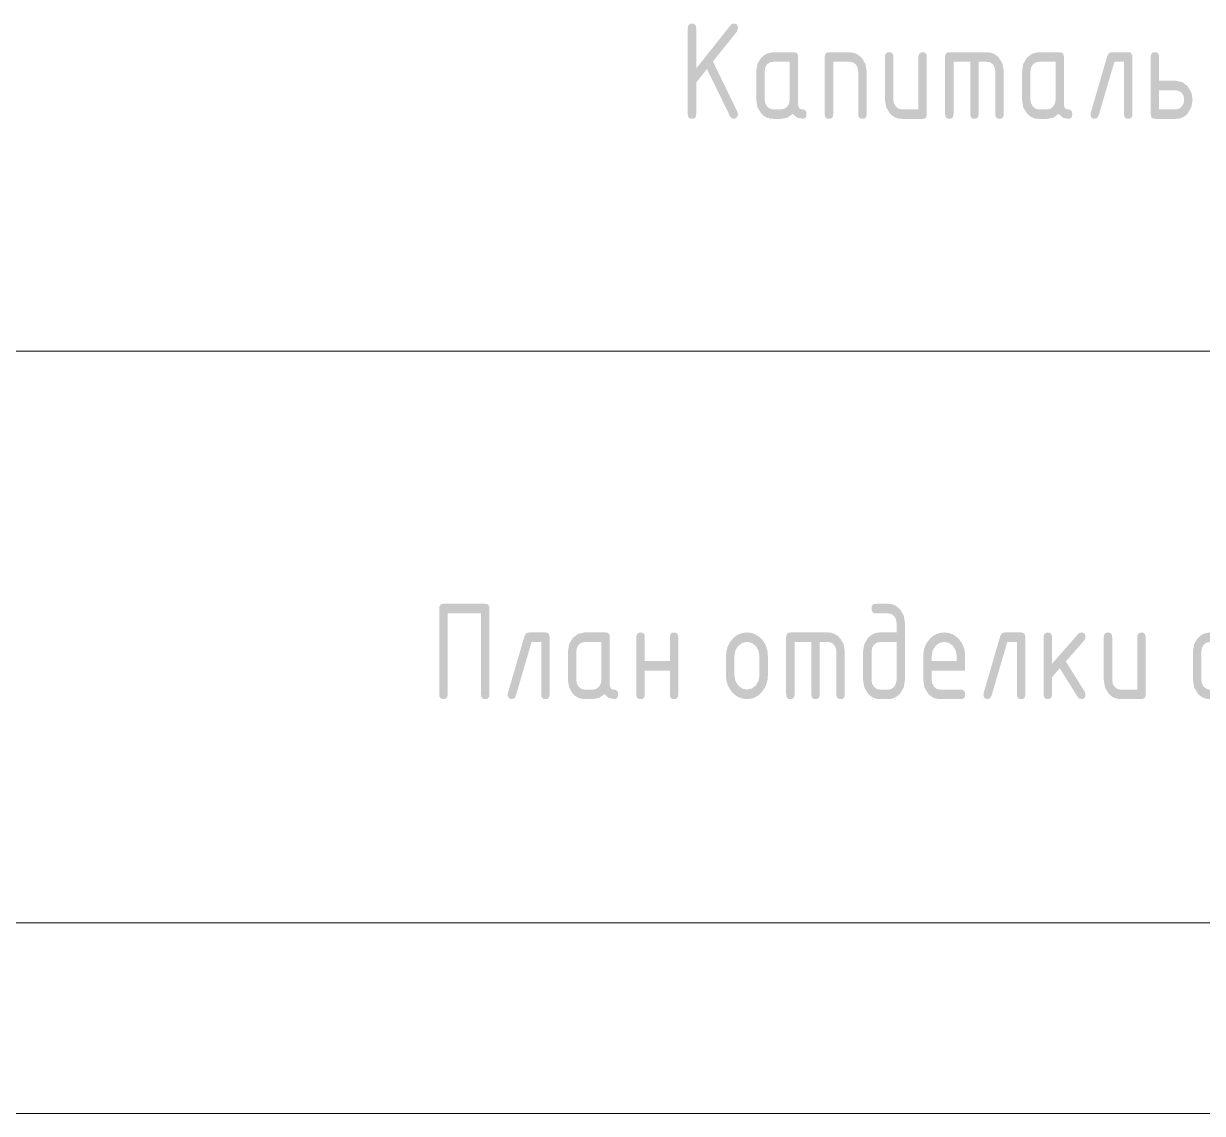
# Model space of a CAD drawing. Header units: millimetres. Extents: x 0 to 1189, y 0 to 841.
# Drawn here: x 1070.05 to 1100.94, y -0.01 to 28.56 of the extents above; entities that cross this region are included whole.
import ezdxf

# ---------------------------------------------------------------- set-up
doc = ezdxf.new("R2010")
doc.units = ezdxf.units.MM

msp = doc.modelspace()

# ---------------------------------------------------------------- hatches: boundary and pattern name
h = msp.add_hatch(color=7)
h.dxf.hatch_style = 2
h.paths.add_polyline_path([(1087.956224, 27.367844), (1087.674002, 27.011208), (1087.674002, 26.183834), (1087.667086, 26.129367), (1087.646373, 26.091229), (1087.611913, 26.068802), (1087.563759, 26.061464), (1087.515287, 26.068802), (1087.480663, 26.091229), (1087.459889, 26.129367), (1087.452965, 26.183834), (1087.452965, 28.432792), (1087.459889, 28.487776), (1087.480663, 28.52705), (1087.515287, 28.550614), (1087.563759, 28.558469), (1087.611913, 28.550614), (1087.646373, 28.52705), (1087.667086, 28.487776), (1087.674002, 28.432792), (1087.674002, 27.381624), (1088.57579, 28.516577), (1088.615478, 28.548065), (1088.66178, 28.558469), (1088.70834, 28.550614), (1088.741982, 28.52705), (1088.762394, 28.487776), (1088.769267, 28.432792), (1088.741706, 28.349007), (1088.11277, 27.562974), (1088.753833, 26.246672), (1088.769267, 26.183834), (1088.761481, 26.139254), (1088.735092, 26.100049), (1088.700916, 26.070214), (1088.66178, 26.061464), (1088.602318, 26.077173), (1088.563112, 26.124302)])
h = msp.add_hatch(color=7)
h.paths.add_polyline_path([(1090.125514, 27.55636), (1089.686746, 27.55636), (1089.601652, 27.538307), (1089.530201, 27.486355), (1089.484519, 27.405189), (1089.469016, 27.308313), (1089.469016, 26.560865), (1089.484932, 26.465229), (1089.533508, 26.382822), (1089.604546, 26.32777), (1089.686746, 26.309511), (1089.907784, 26.309511), (1089.991224, 26.32777), (1090.061021, 26.382822), (1090.109391, 26.463989), (1090.125514, 26.560865)])
h.paths.add_polyline_path([(1090.564281, 26.183834), (1090.557408, 26.129367), (1090.536996, 26.091229), (1090.503354, 26.068802), (1090.456794, 26.061464), (1090.316234, 26.093297), (1090.20544, 26.190448), (1090.069221, 26.093297), (1089.907784, 26.061464), (1089.686746, 26.061464), (1089.598112, 26.070059), (1089.516765, 26.096328), (1089.442963, 26.140994), (1089.376963, 26.20478), (1089.280225, 26.365666), (1089.247979, 26.560865), (1089.247979, 27.308313), (1089.280225, 27.502065), (1089.376963, 27.664398), (1089.516765, 27.771403), (1089.686746, 27.807714), (1090.235757, 27.807714), (1090.284143, 27.799911), (1090.318577, 27.776708), (1090.339161, 27.738416), (1090.346, 27.685344), (1090.346, 26.435188), (1090.352924, 26.380204), (1090.373698, 26.34093), (1090.408321, 26.317366), (1090.456794, 26.309511), (1090.503354, 26.301656), (1090.536996, 26.278091), (1090.557408, 26.238817)])
h = msp.add_hatch(color=7)
h.dxf.hatch_style = 2
h.paths.add_polyline_path([(1091.042993, 26.183834), (1091.042993, 27.685344), (1091.049917, 27.738416), (1091.070691, 27.776708), (1091.105315, 27.799911), (1091.153787, 27.807714), (1091.702797, 27.807714), (1091.870298, 27.771403), (1092.01258, 27.664398), (1092.108836, 27.502065), (1092.141014, 27.308313), (1092.141014, 26.183834), (1092.134175, 26.129367), (1092.113591, 26.091229), (1092.079157, 26.068802), (1092.030771, 26.061464), (1091.982617, 26.068802), (1091.948157, 26.091229), (1091.927444, 26.129367), (1091.920528, 26.183834), (1091.920528, 27.308313), (1091.904749, 27.405189), (1091.858791, 27.486355), (1091.787822, 27.539754), (1091.702797, 27.55636), (1091.26403, 27.55636), (1091.26403, 26.183834), (1091.257114, 26.129367), (1091.2364, 26.091229), (1091.201941, 26.068802), (1091.153787, 26.061464), (1091.105315, 26.068802), (1091.070691, 26.091229), (1091.049917, 26.129367)])
h = msp.add_hatch(color=7)
h.dxf.hatch_style = 2
h.paths.add_polyline_path([(1093.718129, 27.685344), (1093.718129, 26.183834), (1093.71129, 26.129367), (1093.690706, 26.091229), (1093.656272, 26.068802), (1093.607886, 26.061464), (1093.058875, 26.061464), (1092.970242, 26.070059), (1092.888894, 26.096328), (1092.815092, 26.140994), (1092.749092, 26.20478), (1092.652354, 26.365666), (1092.620108, 26.560865), (1092.620108, 27.685344), (1092.627033, 27.738416), (1092.647806, 27.776708), (1092.68243, 27.799911), (1092.730902, 27.807714), (1092.779056, 27.799911), (1092.813516, 27.776708), (1092.834229, 27.738416), (1092.841145, 27.685344), (1092.841145, 26.560865), (1092.857062, 26.465229), (1092.905637, 26.382822), (1092.976675, 26.32777), (1093.058875, 26.309511), (1093.497643, 26.309511), (1093.497643, 27.685344), (1093.504559, 27.738416), (1093.525272, 27.776708), (1093.559732, 27.799911), (1093.607886, 27.807714), (1093.656272, 27.799911), (1093.690706, 27.776708), (1093.71129, 27.738416)])
h = msp.add_hatch(color=7)
h.dxf.hatch_style = 2
h.paths.add_polyline_path([(1094.308017, 27.807714), (1095.295244, 27.807714), (1095.383731, 27.798576), (1095.464467, 27.771403), (1095.538175, 27.726556), (1095.605578, 27.664398), (1095.701834, 27.502065), (1095.734011, 27.308313), (1095.734011, 26.183834), (1095.727095, 26.129367), (1095.706381, 26.091229), (1095.671922, 26.068802), (1095.623768, 26.061464), (1095.575382, 26.068802), (1095.540948, 26.091229), (1095.520364, 26.129367), (1095.513525, 26.183834), (1095.513525, 27.308313), (1095.497746, 27.405189), (1095.451789, 27.486355), (1095.380751, 27.539754), (1095.295244, 27.55636), (1095.074758, 27.55636), (1095.074758, 26.183834), (1095.067842, 26.129367), (1095.047128, 26.091229), (1095.012668, 26.068802), (1094.964515, 26.061464), (1094.917722, 26.068802), (1094.884106, 26.091229), (1094.863823, 26.129367), (1094.857028, 26.183834), (1094.857028, 27.55636), (1094.41826, 27.55636), (1094.41826, 26.183834), (1094.411344, 26.129367), (1094.390631, 26.091229), (1094.356171, 26.068802), (1094.308017, 26.061464), (1094.259545, 26.068802), (1094.224921, 26.091229), (1094.204148, 26.129367), (1094.197223, 26.183834), (1094.197223, 27.685344), (1094.204148, 27.738416), (1094.224921, 27.776708), (1094.259545, 27.799911)])
h = msp.add_hatch(color=7)
h.paths.add_polyline_path([(1097.09074, 27.55636), (1096.651972, 27.55636), (1096.566878, 27.538307), (1096.495427, 27.486355), (1096.449745, 27.405189), (1096.434242, 27.308313), (1096.434242, 26.560865), (1096.450158, 26.465229), (1096.498734, 26.382822), (1096.569772, 26.32777), (1096.651972, 26.309511), (1096.87301, 26.309511), (1096.95645, 26.32777), (1097.026247, 26.382822), (1097.074616, 26.463989), (1097.09074, 26.560865)])
h.paths.add_polyline_path([(1097.529507, 26.183834), (1097.522634, 26.129367), (1097.502222, 26.091229), (1097.46858, 26.068802), (1097.42202, 26.061464), (1097.28146, 26.093297), (1097.170666, 26.190448), (1097.034447, 26.093297), (1096.87301, 26.061464), (1096.651972, 26.061464), (1096.563338, 26.070059), (1096.481991, 26.096328), (1096.408189, 26.140994), (1096.342189, 26.20478), (1096.245451, 26.365666), (1096.213205, 26.560865), (1096.213205, 27.308313), (1096.245451, 27.502065), (1096.342189, 27.664398), (1096.481991, 27.771403), (1096.651972, 27.807714), (1097.200983, 27.807714), (1097.249369, 27.799911), (1097.283803, 27.776708), (1097.304387, 27.738416), (1097.311226, 27.685344), (1097.311226, 26.435188), (1097.31815, 26.380204), (1097.338924, 26.34093), (1097.373547, 26.317366), (1097.42202, 26.309511), (1097.46858, 26.301656), (1097.502222, 26.278091), (1097.522634, 26.238817)])
h = msp.add_hatch(color=7)
h.dxf.hatch_style = 2
h.paths.add_polyline_path([(1098.557229, 27.807714), (1098.995997, 27.807714), (1099.044383, 27.799911), (1099.078817, 27.776708), (1099.099401, 27.738416), (1099.10624, 27.685344), (1099.10624, 26.183834), (1099.099401, 26.129367), (1099.078817, 26.091229), (1099.044383, 26.068802), (1098.995997, 26.061464), (1098.947843, 26.068802), (1098.913383, 26.091229), (1098.89267, 26.129367), (1098.885754, 26.183834), (1098.885754, 27.55636), (1098.633848, 27.55636), (1098.219885, 26.145249), (1098.183092, 26.082479), (1098.119013, 26.061464), (1098.070541, 26.069319), (1098.035917, 26.092883), (1098.015143, 26.132157), (1098.008219, 26.187141), (1098.014833, 26.225726), (1098.446986, 27.70629), (1098.490532, 27.783254)])
h = msp.add_hatch(color=7)
h.paths.add_polyline_path([(1100.683355, 26.560865), (1100.651177, 26.367113), (1100.554922, 26.20478), (1100.488922, 26.140994), (1100.41512, 26.096328), (1100.333772, 26.070059), (1100.245139, 26.061464), (1099.696128, 26.061464), (1099.647656, 26.068802), (1099.613032, 26.091229), (1099.592258, 26.129367), (1099.585334, 26.183834), (1099.585334, 27.685344), (1099.592258, 27.738416), (1099.613032, 27.776708), (1099.647656, 27.799911), (1099.696128, 27.807714), (1099.744282, 27.799911), (1099.778742, 27.776708), (1099.799455, 27.738416), (1099.806371, 27.685344), (1099.806371, 27.060266), (1100.245139, 27.060266), (1100.41512, 27.023541), (1100.554922, 26.913643), (1100.651177, 26.754204)])
h.paths.add_polyline_path([(1100.462869, 26.560865), (1100.44709, 26.657741), (1100.401132, 26.738907), (1100.330163, 26.791066), (1100.245139, 26.808912), (1099.806371, 26.808912), (1099.806371, 26.309511), (1100.245139, 26.309511), (1100.328579, 26.32777), (1100.398376, 26.382822), (1100.446746, 26.463989)])
h = msp.add_hatch(color=7)
h.dxf.hatch_style = 2
h.paths.add_polyline_path([(1081.051467, 13.350186), (1082.149488, 13.350186), (1082.196049, 13.342331), (1082.22969, 13.318767), (1082.250102, 13.279493), (1082.256975, 13.224509), (1082.256975, 10.975551), (1082.250102, 10.921084), (1082.22969, 10.882947), (1082.196049, 10.860519), (1082.149488, 10.853181), (1082.101016, 10.860519), (1082.066392, 10.882947), (1082.045618, 10.921084), (1082.038694, 10.975551), (1082.038694, 13.098832), (1081.16171, 13.098832), (1081.16171, 10.975551), (1081.154794, 10.921084), (1081.134081, 10.882947), (1081.099621, 10.860519), (1081.051467, 10.853181), (1081.002995, 10.860519), (1080.968372, 10.882947), (1080.947598, 10.921084), (1080.940673, 10.975551), (1080.940673, 13.224509), (1080.947598, 13.279493), (1080.968372, 13.318767), (1081.002995, 13.342331)])
h = msp.add_hatch(color=7)
h.paths.add_polyline_path([(1093.145932, 12.850785), (1093.145932, 11.352582), (1093.113755, 11.15883), (1093.017499, 10.996497), (1092.949639, 10.932711), (1092.875216, 10.888045), (1092.794489, 10.861777), (1092.707716, 10.853181), (1092.486679, 10.853181), (1092.398045, 10.861777), (1092.316698, 10.888045), (1092.242895, 10.932711), (1092.176896, 10.996497), (1092.080157, 11.15883), (1092.047911, 11.352582), (1092.047911, 12.10003), (1092.080157, 12.293782), (1092.176896, 12.456115), (1092.244058, 12.518273), (1092.317731, 12.56312), (1092.398432, 12.590293), (1092.486679, 12.599431), (1092.925446, 12.599431), (1092.925446, 12.850785), (1092.909667, 12.947868), (1092.86371, 13.028828), (1092.792741, 13.080986), (1092.707716, 13.098832), (1092.376436, 13.098832), (1092.329875, 13.106687), (1092.296234, 13.130251), (1092.275821, 13.169525), (1092.268949, 13.224509), (1092.275821, 13.279493), (1092.296234, 13.318767), (1092.329875, 13.342331), (1092.376436, 13.350186), (1092.707716, 13.350186), (1092.79635, 13.341074), (1092.877697, 13.313668), (1092.951499, 13.267866), (1093.017499, 13.203563), (1093.113755, 13.044331)])
h.paths.add_polyline_path([(1092.925446, 11.352582), (1092.925446, 12.348077), (1092.486679, 12.348077), (1092.401585, 12.330025), (1092.330133, 12.278073), (1092.284451, 12.196906), (1092.268949, 12.10003), (1092.268949, 11.352582), (1092.284865, 11.256946), (1092.333441, 11.17454), (1092.404479, 11.119487), (1092.486679, 11.101228), (1092.707716, 11.101228), (1092.791156, 11.119487), (1092.860954, 11.17454), (1092.909323, 11.255706)])
h = msp.add_hatch(color=7)
h.dxf.hatch_style = 2
h.paths.add_polyline_path([(1083.284394, 12.599431), (1083.723162, 12.599431), (1083.771548, 12.591628), (1083.805982, 12.568425), (1083.826566, 12.530133), (1083.833405, 12.477061), (1083.833405, 10.975551), (1083.826566, 10.921084), (1083.805982, 10.882947), (1083.771548, 10.860519), (1083.723162, 10.853181), (1083.675008, 10.860519), (1083.640548, 10.882947), (1083.619835, 10.921084), (1083.612919, 10.975551), (1083.612919, 12.348077), (1083.361013, 12.348077), (1082.947051, 10.936966), (1082.910257, 10.874196), (1082.846178, 10.853181), (1082.797706, 10.861036), (1082.763083, 10.8846), (1082.742309, 10.923874), (1082.735384, 10.978858), (1082.741999, 11.017443), (1083.174151, 12.498007), (1083.217697, 12.574971)])
h = msp.add_hatch(color=7)
h.paths.add_polyline_path([(1085.189731, 12.348077), (1084.750963, 12.348077), (1084.665869, 12.330025), (1084.594418, 12.278073), (1084.548736, 12.196906), (1084.533233, 12.10003), (1084.533233, 11.352582), (1084.54915, 11.256946), (1084.597725, 11.17454), (1084.668763, 11.119487), (1084.750963, 11.101228), (1084.972001, 11.101228), (1085.055441, 11.119487), (1085.125238, 11.17454), (1085.173608, 11.255706), (1085.189731, 11.352582)])
h.paths.add_polyline_path([(1085.628498, 10.975551), (1085.621625, 10.921084), (1085.601213, 10.882947), (1085.567572, 10.860519), (1085.521011, 10.853181), (1085.380451, 10.885014), (1085.269657, 10.982165), (1085.133438, 10.885014), (1084.972001, 10.853181), (1084.750963, 10.853181), (1084.66233, 10.861777), (1084.580982, 10.888045), (1084.50718, 10.932711), (1084.44118, 10.996497), (1084.344442, 11.157383), (1084.312196, 11.352582), (1084.312196, 12.10003), (1084.344442, 12.293782), (1084.44118, 12.456115), (1084.580982, 12.56312), (1084.750963, 12.599431), (1085.299974, 12.599431), (1085.34836, 12.591628), (1085.382794, 12.568425), (1085.403378, 12.530133), (1085.410217, 12.477061), (1085.410217, 11.226905), (1085.417141, 11.171921), (1085.437915, 11.132647), (1085.472539, 11.109083), (1085.521011, 11.101228), (1085.567572, 11.093373), (1085.601213, 11.069809), (1085.621625, 11.030535)])
h = msp.add_hatch(color=7)
h.dxf.hatch_style = 2
h.paths.add_polyline_path([(1086.327944, 11.600629), (1086.327944, 10.975551), (1086.321028, 10.921084), (1086.300315, 10.882947), (1086.265855, 10.860519), (1086.217701, 10.853181), (1086.169229, 10.860519), (1086.134605, 10.882947), (1086.113832, 10.921084), (1086.106907, 10.975551), (1086.106907, 12.477061), (1086.113832, 12.530133), (1086.134605, 12.568425), (1086.169229, 12.591628), (1086.217701, 12.599431), (1086.265855, 12.591628), (1086.300315, 12.568425), (1086.321028, 12.530133), (1086.327944, 12.477061), (1086.327944, 11.851983), (1086.984442, 11.851983), (1086.984442, 12.477061), (1086.991358, 12.530133), (1087.012071, 12.568425), (1087.046531, 12.591628), (1087.094685, 12.599431), (1087.143071, 12.591628), (1087.177505, 12.568425), (1087.198089, 12.530133), (1087.204928, 12.477061), (1087.204928, 10.975551), (1087.198089, 10.921084), (1087.177505, 10.882947), (1087.143071, 10.860519), (1087.094685, 10.853181), (1087.046531, 10.860519), (1087.012071, 10.882947), (1086.991358, 10.921084), (1086.984442, 10.975551), (1086.984442, 11.600629)])
h = msp.add_hatch(color=7)
h.paths.add_polyline_path([(1088.45542, 11.474952), (1088.45542, 11.974353), (1088.465273, 12.100194), (1088.49497, 12.215854), (1088.544717, 12.321696), (1088.614722, 12.418081), (1088.699411, 12.497809), (1088.79242, 12.554438), (1088.894007, 12.588226), (1089.004431, 12.599431), (1089.115087, 12.588278), (1089.216649, 12.554851), (1089.309528, 12.499205), (1089.39414, 12.421388), (1089.464377, 12.324952), (1089.514098, 12.218748), (1089.543666, 12.102106), (1089.553441, 11.974353), (1089.553441, 11.474952), (1089.543149, 11.351023), (1089.512445, 11.236345), (1089.461586, 11.130864), (1089.390833, 11.034531), (1089.307668, 10.954803), (1089.214995, 10.898174), (1089.11364, 10.864386), (1089.004431, 10.853181), (1088.894007, 10.864386), (1088.79242, 10.898174), (1088.699411, 10.954803), (1088.614722, 11.034531), (1088.544717, 11.130864), (1088.49497, 11.236345), (1088.465273, 11.351023)])
h.paths.add_polyline_path([(1089.332955, 11.478259), (1089.332955, 11.97766), (1089.309735, 12.121045), (1089.238146, 12.243346), (1089.131417, 12.324857), (1089.004431, 12.351384), (1088.87772, 12.324857), (1088.771267, 12.243346), (1088.699678, 12.121045), (1088.676458, 11.97766), (1088.676458, 11.478259), (1088.699678, 11.332463), (1088.771267, 11.213125), (1088.87772, 11.129684), (1089.004431, 11.101228), (1089.131417, 11.129684), (1089.238146, 11.213125), (1089.309735, 11.33391)])
h = msp.add_hatch(color=7)
h.dxf.hatch_style = 2
h.paths.add_polyline_path([(1090.143027, 12.599431), (1091.130253, 12.599431), (1091.21874, 12.590293), (1091.299476, 12.56312), (1091.373184, 12.518273), (1091.440587, 12.456115), (1091.536843, 12.293782), (1091.569021, 12.10003), (1091.569021, 10.975551), (1091.562105, 10.921084), (1091.541391, 10.882947), (1091.506931, 10.860519), (1091.458777, 10.853181), (1091.410391, 10.860519), (1091.375957, 10.882947), (1091.355373, 10.921084), (1091.348534, 10.975551), (1091.348534, 12.10003), (1091.332756, 12.196906), (1091.286798, 12.278073), (1091.21576, 12.331471), (1091.130253, 12.348077), (1090.909767, 12.348077), (1090.909767, 10.975551), (1090.902851, 10.921084), (1090.882137, 10.882947), (1090.847678, 10.860519), (1090.799524, 10.853181), (1090.752731, 10.860519), (1090.719115, 10.882947), (1090.698832, 10.921084), (1090.692037, 10.975551), (1090.692037, 12.348077), (1090.25327, 12.348077), (1090.25327, 10.975551), (1090.246354, 10.921084), (1090.22564, 10.882947), (1090.19118, 10.860519), (1090.143027, 10.853181), (1090.094554, 10.860519), (1090.059931, 10.882947), (1090.039157, 10.921084), (1090.032232, 10.975551), (1090.032232, 12.477061), (1090.039157, 12.530133), (1090.059931, 12.568425), (1090.094554, 12.591628)])
h = msp.add_hatch(color=7)
h.paths.add_polyline_path([(1094.173734, 12.351384), (1094.047023, 12.324857), (1093.94057, 12.243346), (1093.86898, 12.122285), (1093.845761, 11.97766), (1093.845761, 11.851983), (1094.502258, 11.851983), (1094.502258, 11.97766), (1094.479038, 12.122285), (1094.407449, 12.243346), (1094.30072, 12.324857)])
h.paths.add_polyline_path([(1093.845761, 11.600629), (1093.845761, 11.352582), (1093.861677, 11.256946), (1093.910253, 11.17454), (1093.981291, 11.119487), (1094.063491, 11.101228), (1094.612501, 11.101228), (1094.660887, 11.093373), (1094.695321, 11.069809), (1094.715906, 11.030535), (1094.722744, 10.975551), (1094.715906, 10.921084), (1094.695321, 10.882947), (1094.660887, 10.860519), (1094.612501, 10.853181), (1094.063491, 10.853181), (1093.974857, 10.861777), (1093.89351, 10.888045), (1093.819707, 10.932711), (1093.753708, 10.996497), (1093.656969, 11.157383), (1093.624723, 11.352582), (1093.624723, 11.974353), (1093.634576, 12.100194), (1093.664273, 12.215854), (1093.71402, 12.321696), (1093.784024, 12.418081), (1093.868713, 12.497809), (1093.961722, 12.554438), (1094.06331, 12.588226), (1094.173734, 12.599431), (1094.28439, 12.588278), (1094.385951, 12.554851), (1094.478831, 12.499205), (1094.563443, 12.421388), (1094.63368, 12.325003), (1094.683401, 12.219161), (1094.712969, 12.103501), (1094.722744, 11.97766), (1094.722744, 11.600629)])
h = msp.add_hatch(color=7)
h.dxf.hatch_style = 2
h.paths.add_polyline_path([(1095.750546, 12.599431), (1096.189313, 12.599431), (1096.237699, 12.591628), (1096.272133, 12.568425), (1096.292718, 12.530133), (1096.299556, 12.477061), (1096.299556, 10.975551), (1096.292718, 10.921084), (1096.272133, 10.882947), (1096.237699, 10.860519), (1096.189313, 10.853181), (1096.141159, 10.860519), (1096.1067, 10.882947), (1096.085986, 10.921084), (1096.07907, 10.975551), (1096.07907, 12.348077), (1095.827165, 12.348077), (1095.413202, 10.936966), (1095.376408, 10.874196), (1095.312329, 10.853181), (1095.263857, 10.861036), (1095.229234, 10.8846), (1095.20846, 10.923874), (1095.201535, 10.978858), (1095.20815, 11.017443), (1095.640303, 12.498007), (1095.683849, 12.574971)])
h = msp.add_hatch(color=7)
h.dxf.hatch_style = 2
h.paths.add_polyline_path([(1096.999385, 11.778671), (1097.689506, 12.564704), (1097.723475, 12.591163), (1097.766125, 12.599431), (1097.814511, 12.591628), (1097.848945, 12.568425), (1097.869529, 12.530133), (1097.876368, 12.477061), (1097.867617, 12.429588), (1097.842744, 12.389969), (1097.361533, 11.838203), (1097.855422, 11.048862), (1097.876368, 10.975551), (1097.869529, 10.921084), (1097.848945, 10.882947), (1097.814511, 10.860519), (1097.766125, 10.853181), (1097.713277, 10.866341), (1097.674072, 10.905546), (1097.201681, 11.66016), (1096.999385, 11.425894), (1096.999385, 10.975551), (1096.992468, 10.921084), (1096.971755, 10.882947), (1096.937295, 10.860519), (1096.889141, 10.853181), (1096.840669, 10.860519), (1096.806046, 10.882947), (1096.785272, 10.921084), (1096.778347, 10.975551), (1096.778347, 12.477061), (1096.785272, 12.530133), (1096.806046, 12.568425), (1096.840669, 12.591628), (1096.889141, 12.599431), (1096.937295, 12.591628), (1096.971755, 12.568425), (1096.992468, 12.530133), (1096.999385, 12.477061)])
h = msp.add_hatch(color=7)
h.dxf.hatch_style = 2
h.paths.add_polyline_path([(1099.45318, 12.477061), (1099.45318, 10.975551), (1099.446341, 10.921084), (1099.425757, 10.882947), (1099.391323, 10.860519), (1099.342937, 10.853181), (1098.793927, 10.853181), (1098.705293, 10.861777), (1098.623946, 10.888045), (1098.550143, 10.932711), (1098.484144, 10.996497), (1098.387405, 11.157383), (1098.355159, 11.352582), (1098.355159, 12.477061), (1098.362084, 12.530133), (1098.382858, 12.568425), (1098.417481, 12.591628), (1098.465953, 12.599431), (1098.514107, 12.591628), (1098.548567, 12.568425), (1098.56928, 12.530133), (1098.576196, 12.477061), (1098.576196, 11.352582), (1098.592113, 11.256946), (1098.640689, 11.17454), (1098.711727, 11.119487), (1098.793927, 11.101228), (1099.232694, 11.101228), (1099.232694, 12.477061), (1099.23961, 12.530133), (1099.260324, 12.568425), (1099.294783, 12.591628), (1099.342937, 12.599431), (1099.391323, 12.591628), (1099.425757, 12.568425), (1099.446341, 12.530133)])
h = msp.add_hatch(color=7)
h.dxf.hatch_style = 2
h.paths.add_polyline_path([(1100.912652, 12.10003), (1100.912652, 11.352582), (1100.928568, 11.256946), (1100.977144, 11.17454), (1101.048182, 11.119487), (1101.130382, 11.101228), (1101.458906, 11.101228), (1101.50706, 11.093373), (1101.54152, 11.069809), (1101.562233, 11.030535), (1101.569149, 10.975551), (1101.562233, 10.921084), (1101.54152, 10.882947), (1101.50706, 10.860519), (1101.458906, 10.853181), (1101.130382, 10.853181), (1101.041748, 10.861777), (1100.960401, 10.888045), (1100.886598, 10.932711), (1100.820599, 10.996497), (1100.723861, 11.157383), (1100.691615, 11.352582), (1100.691615, 12.10003), (1100.723861, 12.293782), (1100.820599, 12.456115), (1100.960401, 12.56312), (1101.130382, 12.599431), (1101.458906, 12.599431), (1101.50706, 12.591576), (1101.54152, 12.568012), (1101.562233, 12.528738), (1101.569149, 12.473754), (1101.562233, 12.41877), (1101.54152, 12.379496), (1101.50706, 12.355932), (1101.458906, 12.348077), (1101.130382, 12.348077), (1101.045288, 12.330025), (1100.973837, 12.278073), (1100.928155, 12.196906)])

# ---------------------------------------------------------------- linework, layer by layer
at = {"color": 7, "lineweight": 0}
for p, q in [((20.106931, 4.988778), (1184.111809, 4.988778)), ((1189.107153, -0.006567), (0.125554, -0.006567))]:
    msp.add_line(p, q, dxfattribs=at)
for points in [[(1184.111809, 19.974801), (1064.131626, 19.974801)], [(20.106931, 4.994778), (1184.111809, 4.988778)], [(20.106931, 4.994778), (1184.111809, 4.988778)]]:
    msp.add_lwpolyline(points, dxfattribs=at)

doc.saveas('drawing.dxf')
